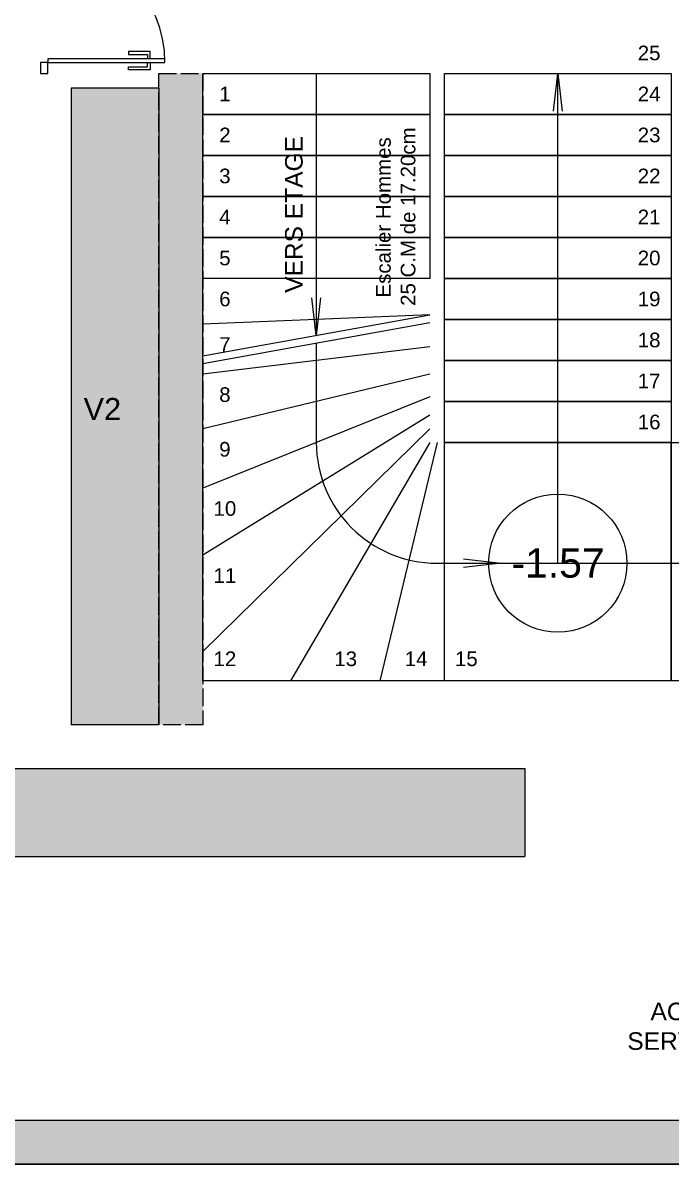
# Model space of a CAD drawing. Header units: millimetres. Extents: x 61345 to 69644, y 9491 to 29385.
# Drawn here: x 65326 to 65769, y 16341 to 17120 of the extents above; entities that cross this region are included whole.
import ezdxf
from ezdxf.enums import TextEntityAlignment as Align

# ---------------------------------------------------------------- set-up
doc = ezdxf.new("R2010")
doc.units = ezdxf.units.MM
for name, pattern in [('ACAD_ISO02W100', [15, 12, -3]), ('CACHE', [0.375, 0.25, -0.125]), ('DASHED2', [0.375, 0.25, -0.125])]:
    doc.linetypes.add(name, pattern=pattern)
doc.layers.add('Plan Archi', color=8, linetype='Continuous')
doc.styles.add('ARIAL', font='arial.ttf')
doc.styles.get("Standard").update_dxf_attribs({"font": 'arial.ttf'})

msp = doc.modelspace()

# ---------------------------------------------------------------- hatches: boundary and pattern name
at = {"layer": 'Plan Archi', "linetype": 'ACAD_ISO02W100'}
msp.add_hatch(color=256, dxfattribs=at).paths.add_polyline_path([(65419.34, 17085.8), (65449.34, 17085.8), (65449.34, 16641.07), (65419.34, 16641.07)])
at = {"layer": 'Plan Archi'}
h = msp.add_hatch(color=256, dxfattribs=at)
h.dxf.hatch_style = 1
h.paths.add_polyline_path([(65419.34, 17075.8), (65359.34, 17075.8), (65359.34, 16641.07), (65419.34, 16641.07)])
h = msp.add_hatch(color=256, dxfattribs=at)
h.dxf.hatch_style = 1
h.paths.add_polyline_path([(65239.34, 17005.8), (65179.34, 17005.8), (65179.34, 16551.07), (65669.07, 16551.07), (65669.07, 16611.07), (65239.34, 16611.07)])
msp.add_hatch(color=256, dxfattribs=at).paths.add_polyline_path([(64674.39, 16370.91), (67883.9, 16370.91), (67883.9, 16340.91), (64674.39, 16340.91)])

# ---------------------------------------------------------------- linework, layer by layer
for p, q in [((65423.48, 17095.78), (65343.48, 17095.78)), ((65343.48, 17095.78), (65343.48, 17093.28)), ((65413.48, 17100.78), (65398.48, 17100.78)), ((65398.48, 17100.78), (65398.48, 17098.78)), ((65398.48, 17098.78), (65411.48, 17098.78)), ((65411.48, 17098.78), (65411.48, 17095.78)), ((65413.48, 17095.78), (65413.48, 17100.78)), ((65423.48, 17093.28), (65423.48, 17095.78)), ((65343.48, 17093.28), (65338.48, 17093.28)), ((65338.48, 17093.28), (65338.48, 17085.8)), ((65343.48, 17093.28), (65423.48, 17093.28)), ((65343.48, 17085.8), (65343.48, 17093.28)), ((65398.48, 17088.28), (65398.48, 17090.28)), ((65398.48, 17090.28), (65411.48, 17090.28)), ((65413.48, 17088.28), (65398.48, 17088.28)), ((65411.48, 17090.28), (65411.48, 17093.28)), ((65413.48, 17093.28), (65413.48, 17088.28)), ((65338.48, 17085.8), (65343.48, 17085.8)), ((65449.34, 16671.07), (65449.34, 17085.8)), ((65449.34, 17085.8), (65604.21, 17085.8)), ((65449.34, 17057.8), (65449.34, 17085.8)), ((65526.77, 17085.8), (65526.77, 16906.91)), ((65604.21, 17085.8), (65604.21, 17057.8)), ((65614.21, 17085.8), (65769.07, 17085.8)), ((65614.21, 17057.8), (65614.21, 17085.8)), ((65688.65, 17060.05), (65691.64, 17085.8)), ((65691.64, 17085.8), (65694.63, 17060.05)), ((65691.64, 16903.8), (65691.64, 17085.8)), ((65691.64, 16751.36), (65691.64, 17085.8)), ((65769.07, 17085.8), (65769.07, 17057.8)), ((65359.34, 17075.8), (65359.34, 16641.07)), ((65419.34, 17075.8), (65419.34, 16641.07)), ((65449.34, 17057.8), (65604.21, 17057.8)), ((65449.34, 17029.8), (65449.34, 17057.8)), ((65604.21, 17057.8), (65449.34, 17057.8)), ((65604.21, 17057.8), (65604.21, 17029.8)), ((65769.07, 17057.8), (65614.21, 17057.8)), ((65614.21, 17057.8), (65769.07, 17057.8)), ((65614.21, 17029.8), (65614.21, 17057.8)), ((65769.07, 17057.8), (65769.07, 17029.8)), ((65449.34, 17029.8), (65604.21, 17029.8)), ((65449.34, 17001.8), (65449.34, 17029.8)), ((65604.21, 17029.8), (65449.34, 17029.8)), ((65604.21, 17029.8), (65604.21, 17001.8)), ((65769.07, 17029.8), (65614.21, 17029.8)), ((65614.21, 17029.8), (65769.07, 17029.8)), ((65614.21, 17001.8), (65614.21, 17029.8)), ((65769.07, 17029.8), (65769.07, 17001.8)), ((65449.34, 17001.8), (65604.21, 17001.8)), ((65449.34, 16973.8), (65449.34, 17001.8)), ((65604.21, 17001.8), (65449.34, 17001.8)), ((65604.21, 17001.8), (65604.21, 16973.8)), ((65769.07, 17001.8), (65614.21, 17001.8)), ((65614.21, 17001.8), (65769.07, 17001.8)), ((65614.21, 16973.8), (65614.21, 17001.8)), ((65769.07, 17001.8), (65769.07, 16973.8)), ((65449.34, 16973.8), (65604.21, 16973.8)), ((65449.34, 16945.8), (65449.34, 16973.8)), ((65604.21, 16973.8), (65449.34, 16973.8)), ((65604.21, 16973.8), (65604.21, 16945.8)), ((65769.07, 16973.8), (65614.21, 16973.8)), ((65614.21, 16973.8), (65769.07, 16973.8)), ((65614.21, 16945.8), (65614.21, 16973.8)), ((65769.07, 16973.8), (65769.07, 16945.8)), ((65604.21, 16945.8), (65449.34, 16945.8)), ((65769.07, 16945.8), (65614.21, 16945.8)), ((65614.21, 16945.8), (65769.07, 16945.8)), ((65614.21, 16917.8), (65614.21, 16945.8)), ((65769.07, 16945.8), (65769.07, 16917.8)), ((65526.77, 16906.91), (65523.78, 16932.65)), ((65529.77, 16932.65), (65526.77, 16906.91)), ((65604.21, 16920.91), (65449.28, 16914.68)), ((65449.34, 16892.91), (65604.21, 16920.91)), ((65449.34, 16887.83), (65604.21, 16915.83)), ((65614.21, 16917.8), (65769.07, 16917.8)), ((65614.21, 16889.8), (65614.21, 16917.8)), ((65769.07, 16917.8), (65614.21, 16917.8)), ((65769.07, 16917.8), (65769.07, 16889.8)), ((65526.77, 16901.83), (65526.77, 16833.8)), ((65604.21, 16899.13), (65449.28, 16880.46)), ((65614.21, 16889.8), (65769.07, 16889.8)), ((65614.21, 16861.8), (65614.21, 16889.8)), ((65769.07, 16889.8), (65614.21, 16889.8)), ((65769.07, 16889.8), (65769.07, 16861.8)), ((65604.21, 16880.46), (65449.28, 16843.12)), ((65604.21, 16864.9), (65449.28, 16802.67)), ((65769.07, 16861.8), (65614.21, 16861.8)), ((65614.21, 16861.8), (65769.07, 16861.8)), ((65614.21, 16833.8), (65614.21, 16861.8)), ((65769.07, 16861.8), (65769.07, 16833.8)), ((65604.21, 16852.46), (65449.28, 16756.89)), ((65604.21, 16843.13), (65449.28, 16691.04)), ((65604.21, 16833.8), (65509.15, 16671.07)), ((65609.21, 16833.8), (65570.16, 16671.07)), ((65614.21, 16671.07), (65614.21, 16833.8)), ((65614.21, 16833.8), (65769.07, 16833.8)), ((65769.07, 16833.8), (65614.21, 16833.8)), ((65769.07, 16833.8), (65769.07, 16671.07)), ((65609.21, 16751.36), (65614.21, 16751.36)), ((65614.21, 16751.36), (65691.64, 16751.36)), ((65627.18, 16754.36), (65652.92, 16751.36)), ((65652.92, 16751.36), (65627.18, 16748.37)), ((65614.21, 16671.07), (65449.34, 16671.07)), ((65769.07, 16671.07), (65614.21, 16671.07)), ((65239.34, 16611.07), (65669.07, 16611.07)), ((65179.34, 16551.07), (65669.07, 16551.07)), ((64674.39, 16370.91), (67883.9, 16370.91)), ((67883.9, 16340.91), (64674.39, 16340.91))]:
    msp.add_line(p, q, dxfattribs=at)
at = {"layer": 'Plan Archi', "linetype": 'ACAD_ISO02W100'}
for p, q in [((65419.34, 17085.8), (65449.34, 17085.8)), ((65419.34, 16641.07), (65419.34, 17085.8)), ((65449.34, 17085.8), (65449.34, 16641.07)), ((65449.34, 16641.07), (65419.34, 16641.07))]:
    msp.add_line(p, q, dxfattribs=at)
at = {"layer": 'Plan Archi', "linetype": 'Continuous'}
for p, q in [((65419.34, 17075.8), (65359.34, 17075.8)), ((65419.34, 16641.07), (65359.34, 16641.07)), ((65669.07, 16611.07), (65669.07, 16551.07))]:
    msp.add_line(p, q, dxfattribs=at)
at = {"layer": 'Plan Archi', "linetype": 'CACHE'}
for p, q in [((65769.02, 16671.07), (65769.07, 16833.8)), ((65769.07, 16833.8), (65797.02, 16833.8)), ((65691.64, 16751.36), (66020.56, 16751.36)), ((65797.02, 16671.07), (65769.02, 16671.07))]:
    msp.add_line(p, q, dxfattribs=at)
at = {"layer": 'Plan Archi', "color": 0}
for p, q in [((64427.38, 16340.91), (65423.63, 16340.91)), ((64618.37, 16340.91), (65423.63, 16340.91)), ((65423.63, 16340.91), (65793.63, 16340.91))]:
    msp.add_line(p, q, dxfattribs=at)
at = {"layer": 'Plan Archi', "linetype": 'DASHED2'}
msp.add_line((67883.9, 16340.91), (64674.39, 16340.91), dxfattribs=at)
at = {"layer": 'Plan Archi'}
msp.add_circle((65691.64, 16751.36), 47.17, dxfattribs=at)
for centre, radius, start, end in [((65343.48, 17093.28), 80, 0, 90), ((65609.21, 16833.8), 82.43, 180, 270)]:
    msp.add_arc(centre, radius, start, end, dxfattribs=at)

# ---------------------------------------------------------------- texts
for s, p in [('25', (65754.02, 17099.8)), ('1', (65464.4, 17071.8)), ('24', (65754.02, 17071.8)), ('2', (65464.4, 17043.8)), ('23', (65754.02, 17043.8)), ('3', (65464.4, 17015.8)), ('22', (65754.02, 17015.8)), ('4', (65464.4, 16987.8)), ('21', (65754.02, 16987.8)), ('5', (65464.4, 16959.8)), ('20', (65754.02, 16959.8)), ('6', (65464.4, 16931.8)), ('19', (65754.02, 16931.8)), ('18', (65754.02, 16903.8)), ('7', (65464.4, 16900.69)), ('17', (65754.02, 16875.8)), ('8', (65464.4, 16866.47)), ('16', (65754.02, 16847.8)), ('9', (65464.4, 16829.14)), ('10', (65464.4, 16788.7)), ('11', (65464.4, 16742.93)), ('12', (65464.4, 16686.07)), ('13', (65546.85, 16686.07)), ('14', (65594.9, 16686.07)), ('15', (65629.21, 16686.07))]:
    msp.add_text(s, height=10, dxfattribs=at).set_placement(p, align=Align.MIDDLE_CENTER)
at = {"layer": 'Plan Archi', "linetype": 'ByBlock'}
for s, height, rotation, p in [('25 C.M de 17.20cm', 10, 90, (65594.43, 16927.09)), ('Escalier Hommes', 10, 90, (65577.6, 16932.79)), ('-1.57', 20, 360, (65659.99, 16741.49)), ('ACCES', 12, 360, (65754.94, 16439.22)), ('SERVICE', 12, 360, (65739.13, 16419.01))]:
    msp.add_text(s, height=height, rotation=rotation, dxfattribs=at).set_placement(p)
at = {"layer": 'Plan Archi'}
msp.add_text('VERS ETAGE', height=12, rotation=90, dxfattribs=at).set_placement((65517.49, 16935.99))
at = {"layer": 'Plan Archi', "linetype": 'ByBlock', "style": 'ARIAL'}
msp.add_text('V2', height=15, dxfattribs=at).set_placement((65367.92, 16849.17))

doc.saveas('drawing.dxf')
